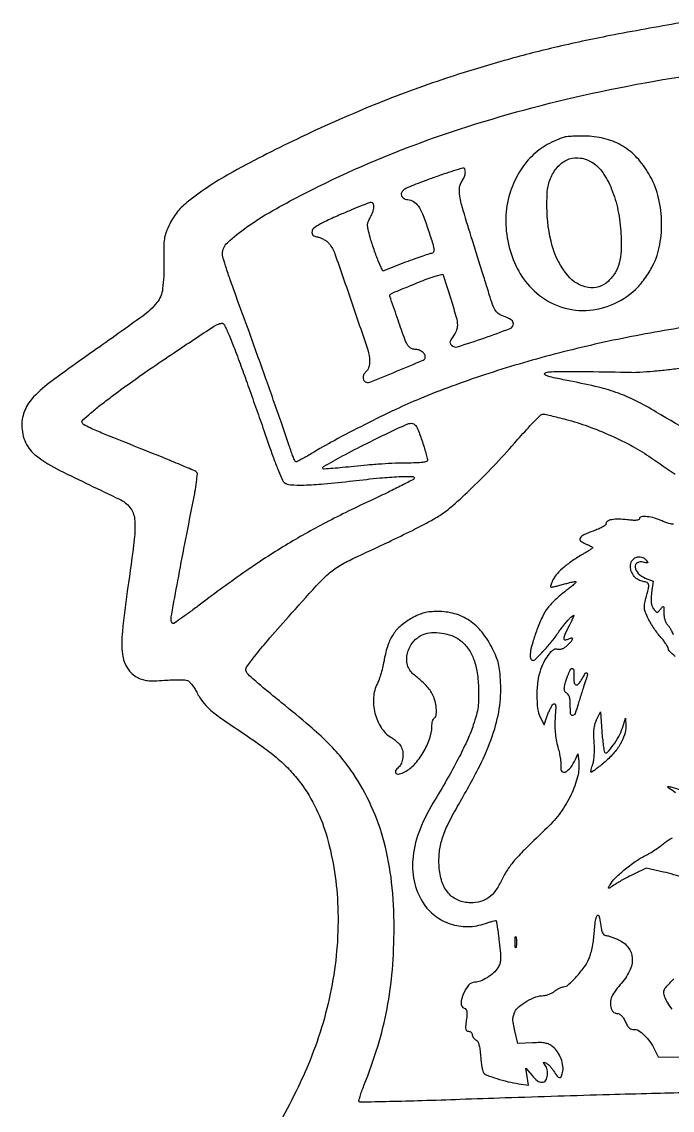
# Model space of a CAD drawing. Extents: x 54 to 922, y 29 to 1088.
# Drawn here: x 75 to 366.7, y 477.6 to 966 of the extents above; entities that cross this region are included whole.
import ezdxf

# ---------------------------------------------------------------- set-up
doc = ezdxf.new("R2010")
doc.units = 0

msp = doc.modelspace()

# ---------------------------------------------------------------- linework, layer by layer
for points in [[(370.382507, 965.543773, 0.005113), (338.876051, 959.786108, 0.010024), (313.944613, 954.445457, 0.011353), (291.397575, 948.597466, 0.009213), (267.5, 941.338219, 0.017955), (234.739029, 929.407752, 0.01442), (200.39173, 914.316363, 0.014474), (169.766563, 898.691664, 0.041206), (149.793591, 885.517945, 0.02275), (147.069984, 883.172493, 0.030825), (144.850677, 880.80328, 0.031811), (142.992795, 878.241768, 0.026872), (141.357783, 875.319973, 0.022585), (139.711772, 871.546095, 0.05493), (138.942795, 868.612647, 0.035968), (138.666606, 864.923067, 0.005413), (138.726092, 857.5, -0.033399), (138.183477, 846.188899, -0.141481), (135.595913, 839.99643, -0.066917), (129.250418, 833.962189, -0.003798), (107.173913, 818.233881, 0.005857), (88.636484, 804.91157, 0.04171), (80.317472, 797.641221, 0.091376), (76.378523, 791.719281, 0.101522), (75, 785, 0.10867), (76.719171, 777.183345, 0.122882), (81.525606, 771.209392, 0.047497), (92.09736, 764.672156, 0.004796), (118.777279, 751.807308, -0.115132), (123.517808, 748.05961, -0.146265), (125.588146, 742.907735, -0.053548), (125.447715, 733.763282, -0.005054), (122.481371, 711.5, 0.009584), (120.111216, 692.390597, 0.054579), (120.160464, 682.167569, 0.114715), (122.376486, 675.948466, 0.130497), (127.034018, 671.691105, 0.044997), (129.220092, 670.789745, 0.050528), (131.448922, 670.337527, 0.033873), (134.365866, 670.245656, 0.008984), (139.019555, 670.49815, -0.008701), (142.411921, 670.68414, -0.010943), (145.558435, 670.732869, -0.00921), (148.182413, 670.667731, -0.080968), (149.315945, 670.432255, -0.110388), (150.152467, 669.876636, -0.025621), (151.264191, 668.592053, -0.025225), (152.419017, 666.945778, -0.022355), (153.453143, 665.12521, 0.043907), (156.053692, 660.97387, 0.049745), (159.2446, 657.526597, 0.028925), (164.288583, 653.557047, 0.005465), (173.975366, 646.958489, -0.010112), (183.202422, 640.546753, -0.021267), (190.041689, 635.127925, -0.026155), (195.407392, 629.978206, -0.028921), (200.017124, 624.458573, -0.092321), (211.939258, 600.019552, -0.05891), (216.742533, 568.675975, -0.054066), (214.191003, 534.093132, -0.050482), (204.297169, 500.013948, -0.019375), (198.063747, 486.136773, -0.012199), (189.77285, 470.416201, -0.010782)], [(380, 830.01885, 0.014329), (346.423345, 824.329952, 0.015002), (313.742598, 816.798761, 0.015459), (282.571871, 807.584874, 0.017874), (253.526786, 796.848456, 0.013741), (242.713214, 792.054478, 0.006166), (228.764412, 785.193779, 0.006152), (215.042086, 778.019389, 0.014358), (205, 772.232822, -0.008422), (202.460186, 770.728864, -0.013014), (200.21195, 769.5246, -0.007311), (198.314366, 768.605363, -0.246394), (197.827916, 768.628085, -0.159892), (197.483848, 769.017339, -0.005688), (196.704064, 770.885715, -0.01), (195.841392, 773.150042, -0.006781), (194.945816, 775.760862, 0.005148), (191.315368, 786.458194, 0.000926), (184.314228, 806.292422, 0.001071), (176.92249, 826.969691, 0.002269), (171.089346, 842.949414, -0.004439), (168.756695, 849.426749, -0.006151), (166.788746, 855.277168, -0.003972), (165.239807, 860.210238, -0.07421), (165, 861.817061, -0.210245), (167.222916, 866.869876, -0.03217), (175.990378, 873.92465, -0.026787), (189.347266, 882.293043, -0.011476), (208, 892.079404, -0.031287), (260.552169, 914.154304, -0.025532), (319.120667, 931.254241, -0.02418), (382.504496, 943.093885, -0.021281)], [(394.970985, 771.453519, -0.020127), (359.533122, 790.895727, 0.017929), (350.491978, 795.907784, 0.030972), (342.603505, 799.321436, 0.027401), (333.714478, 801.990446, 0.010939), (321.285452, 804.704998, -0.00378), (314.407841, 806.104249, -0.024233), (310.971801, 807.006286, -0.089259), (309.624273, 807.713368, -0.535714), (309.672528, 808.363397, -0.119243), (311.803914, 808.966408, -0.007373), (318.426593, 809.122755, -0.006413), (328.915634, 809.081135, -0.001146), (348.5, 808.707327, 0.021744), (352.227892, 808.789746, 0.005816), (358.14375, 809.247463, 0.005883), (364.860934, 809.925598, 0.006044), (371.5, 810.756241, -0.007362)], [(373.437892, 485.468307, -0.000911), (357.5, 485.030773, 0.000858), (338.575975, 484.513295, 0.000469), (315.382976, 483.817479, 0.000468), (291.82913, 483.066646, 0.000746), (271.697365, 482.375967, -0.001234), (254.478698, 481.802064, -0.002021), (239.887788, 481.410837, -0.000225), (226.877771, 481.12048, -0.204601), (226.323779, 481.342888, -0.264737), (226.194564, 481.813806, -0.00893), (226.723243, 483.74159, -0.014744), (227.479381, 486.062052, -0.009491), (228.485419, 488.70692, 0.021973), (234.650589, 506.218276, 0.026489), (238.823442, 523.151837, 0.026264), (241.207049, 540.553315, 0.020973), (241.995979, 559.473766, 0.027259), (240.877062, 579.881955, 0.037645), (237.512079, 597.909918, 0.040763), (231.778419, 614.0538, 0.042567), (223.567662, 628.807835, 0.024414), (218.207827, 635.980758, 0.025402), (212.24085, 642.498167, 0.018264), (204.128737, 649.937204, 0.00578), (191.5, 660.446663, -0.002106), (183.854729, 666.71446, -0.008884), (179.352784, 670.573808, -0.010781), (176.501287, 673.21975, -0.109131), (175.614611, 674.561924, -0.249369), (175.833991, 676.345847, -0.012585), (179.434288, 681.218966, -0.012931), (185.147208, 688.178691, -0.003416), (194.638645, 699, -0.002454), (207.08691, 712.860723, -0.025025), (212.555906, 718.31538, -0.049626), (217.14712, 721.697305, -0.024626), (223.546793, 725.08179, 0.001429), (239.728984, 732.701619, 0.004889), (250.189175, 737.789538, 0.007315), (257.437283, 741.536507, 0.019076), (262.5, 744.502153, 0.039925), (268.292737, 748.886237, 0.010257), (276.903168, 756.878393, 0.010215), (286.527536, 766.574646, 0.009355), (296.040281, 776.939875, -0.002256), (302.084415, 783.716301, -0.011553), (305.542741, 787.38449, -0.014607), (307.840258, 789.579221, -0.185409), (308.935978, 790, -0.057388), (309.542437, 789.930163, -0.001403), (312.282155, 789.282589, -0.003029), (315.492856, 788.493574, -0.002055), (319.140524, 787.557748, -0.023439), (328.965883, 784.495608, -0.018528), (339.280046, 780.303617, -0.018768), (349.060944, 775.450119, -0.027263), (357.259755, 770.393286, 0.002942), (368.112506, 762.947918, 0.01066)], [(367.372324, 740.509047, -0.030184), (365.747667, 740.774951, -0.028679), (363.942276, 741.293947, -0.02821), (362.197872, 742.018487, 0.042991), (358.850678, 743.294245, 0.04735), (355.441154, 743.927312, 0.057909), (352.805101, 743.856825, 0.373088), (352, 742.928044, -0.325778), (351.68421, 742.494812, -0.0594), (350.649632, 742.293272, -0.03683), (348.993056, 742.293094, -0.012695), (346.608145, 742.529755, 0.024616), (342.626867, 742.829211, 0.054507), (339.596131, 742.576914, 0.086882), (337.667843, 741.839434, 0.263929), (337, 740.662372, -0.245645), (336.699248, 740.087141, -0.024181), (335.330955, 739.231303, -0.026165), (333.495053, 738.325651, -0.017671), (331.318143, 737.47976, 0.022118), (327.112622, 735.802416, 0.153852), (325.480917, 734.344971, 0.369864), (325.714847, 732.999011, 0.082504), (327.900261, 731.731546, -0.014103), (329.087524, 731.244725, -0.021391), (330.087189, 730.749307, -0.017236), (330.851039, 730.294178, -0.258936), (330.992298, 730.030762, -0.234527), (330.840185, 729.735153, -0.007907), (329.740683, 728.951837, -0.013442), (328.368672, 728.060136, -0.00879), (326.742298, 727.103152, 0.020335), (322.164224, 724.265088, 0.02679), (318.251888, 721.296014, 0.030165), (315.22204, 718.398645, 0.067649), (313.396162, 715.799199, 0.015158), (312.833903, 714.62607, 0.023033), (312.424549, 713.572422, 0.019462), (312.172452, 712.713819, 0.263899), (312.2562, 712.410466, 0.244006), (312.596374, 712.302721, 0.00749), (314.088974, 712.584984, 0.013161), (315.880104, 713.000971, 0.008537), (317.928571, 713.571429, -0.008024), (319.975331, 714.143676, -0.012431), (321.761021, 714.565021, -0.006727), (323.254118, 714.857445, -0.246134), (323.576611, 714.756722, -0.417465), (323.575123, 714.488281, -0.007897), (322.455678, 713.427462, -0.014164), (321.013754, 712.177023, -0.008386), (319.227976, 710.764272, 0.020133), (314.192119, 706.584344, 0.048787), (310.93555, 703.019603, 0.05018), (308.484283, 698.953167, 0.022387), (306.061594, 693.181781, 0.012211), (304.157838, 687.5919, 0.03533), (303.213595, 683.616492, 0.053328), (303.061795, 680.909258, 0.246487), (303.834348, 679.602378, 0.340472), (305.058857, 679.72864, 0.011621), (308.706297, 683.353648, 0.019992), (312.503092, 687.636927, 0.023357), (315.741973, 692, -0.011982), (317.064923, 693.869516, -0.010397), (318.538307, 695.765625, -0.010515), (319.944376, 697.426801, -0.029965), (321.013206, 698.5, -0.014507), (322.349974, 699.622552, -0.669189), (322.579622, 699.494098, -0.085399), (322.354454, 698.736991, -0.001859), (320.629602, 695.283244, 0.008333), (318.593869, 691.071439, 0.083618), (318.08072, 689.193333, 0.453982), (318.611304, 688.626581, 0.114857), (320, 689, -0.069329), (321.469964, 689.541515, -0.525799), (321.919448, 689.119725, -0.143677), (321.356779, 687.913206, -0.023713), (319.550881, 686.0478, -0.037637), (318.446707, 685.156813, -0.052611), (317.333601, 684.550763, -0.062997), (316.31457, 684.271333, -0.127741), (315.494203, 684.363851, 0.233879), (313.674428, 684.193956, 0.076839), (311.568847, 682.398873, 0.056663), (309.483663, 679.339503, 0.035232), (307.732043, 675.359693, 0.052462), (306.450248, 670.107039, 0.032713), (306.012202, 663.779486, 0.032701), (306.382773, 657.77765, 0.087776), (307.651611, 653.706816), (309.303223, 650.512951), (310.685016, 654.504166, -0.017457), (311.312407, 656.130384, -0.017222), (312.054327, 657.716381, -0.017373), (312.799025, 659.057988, -0.061056), (313.406109, 659.83468, -0.25475), (314.009553, 660.012464, -0.313759), (314.400207, 659.593423, -0.04848), (314.475193, 657.943148, -0.004988), (314.235399, 654.045927, 0.017797), (314.105155, 650.413311, 0.022828), (314.256938, 647.072324, 0.023318), (314.707845, 643.817893, 0.020015), (315.476983, 640.446964, -0.014906), (316.11253, 637.787111, -0.015816), (316.574334, 635.146026, -0.015594), (316.828058, 632.854789, -0.067097), (316.75296, 631.488027, 0.227537), (317.241622, 629.640495, 0.349971), (318.78491, 629.341339, 0.110583), (321.267508, 631.441334, 0.060312), (323.287483, 634.905178), (324.407467, 637.5), (324.781102, 634.062157, -0.089848), (324.294488, 627.215824, -0.048215), (321.408341, 619.223167, -0.045056), (316.691575, 611.226861, -0.04693), (310.675374, 604.322677, 0.003773), (301.110029, 595.088722, 0.019412), (296.052844, 589.732183, 0.033632), (292.844714, 585.517378, 0.035044), (290.279216, 580.966249, -0.040417), (287.479438, 576.121769, -0.083148), (284.437026, 572.988828, -0.094315), (280.811627, 571.25511, -0.064588), (276.275278, 570.666667, -0.100549), (270.727805, 571.793648, -0.114267), (266.347025, 574.97699, -0.100871), (263.442043, 580.124493, -0.064159), (262.174853, 586.911326, -0.040173), (262.329965, 593.411665, -0.048487), (263.548974, 599.392729, -0.04009), (266.119008, 605.863091, -0.017539), (270.493697, 614, 0.014384), (280.230163, 631.839074, 0.034092), (286.156115, 645.750988, 0.044531), (289.164944, 657.758469, 0.052388), (289.772272, 669.463253, 0.011851), (289.38811, 674.472624, 0.032859), (288.804792, 677.955681, 0.038096), (287.826609, 681.032843, 0.021102), (286.196514, 684.623732, 0.050691), (281.427463, 692.0702, 0.076153), (275.781811, 697.307149, 0.081779), (269.149312, 700.370269, 0.068768), (261.467756, 701.391239, 0.022415), (258.210712, 701.228234, 0.039497), (255.558772, 700.76268, 0.039066), (252.993502, 699.881638, 0.0214), (250.001459, 698.429988, 0.050955), (245.161608, 695.14489, 0.070587), (241.661838, 691.247571, 0.066107), (239.232546, 686.328828, 0.038675), (237.607909, 679.950504, -0.013816), (236.978535, 676.841335, -0.012444), (236.158718, 673.660461, -0.01258), (235.280981, 670.845814, -0.038029), (234.493026, 669, 0.103617), (232.760306, 662.811308, 0.077941), (233.390761, 655.75211, 0.079241), (236.124328, 649.336631, 0.114567), (240.481564, 645.011394, -0.022347), (241.910605, 644.037379, -0.021155), (243.274361, 642.922668, -0.02166), (244.395257, 641.833884, -0.066402), (245.01265, 640.976364, -0.081526), (245.841838, 638.545285, -0.068781), (245.919844, 635.824948, -0.071952), (245.271246, 633.309336, -0.110254), (243.976371, 631.478616, 0.081335), (242.654848, 629.820531, 0.382004), (242.898088, 628.728628, 0.226366), (244.394901, 628.461531, 0.052199), (246.847403, 629.421089, 0.090475), (251.104633, 632.709535, 0.048684), (255.053568, 638.065279, 0.048395), (257.930788, 644.155736, 0.081962), (258.944127, 649.690983, -0.028638), (259.039027, 650.957868, -0.03461), (259.277337, 652.126162, -0.037076), (259.61017, 653.053675, -0.15077), (260, 653.5, 0.219729), (260.802214, 654.712134, 0.046894), (260.953341, 657.299753, 0.044427), (260.57066, 660.365647, 0.045848), (259.653755, 663.282119, 0.043916), (258.471581, 665.530789, 0.04115), (256.891856, 667.591472, 0.028135), (254.507317, 669.94214, 0.008386), (250.613636, 673.256638, -0.160142), (248.021154, 677.348304, -0.122822), (248.006493, 682.674139, -0.113156), (250.552816, 687.724115, -0.122031), (254.985633, 690.994049, -0.081687), (258.791436, 691.8839, -0.051853), (263.351438, 691.715397, -0.05153), (267.819642, 690.605282, -0.076428), (271.355475, 688.678032, -0.069817), (274.957501, 685.03534, -0.065157), (277.518661, 680.45924, -0.054879), (279.118258, 674.689949, -0.03082), (279.839386, 667.444163, -0.012022), (279.909097, 662.292918, -0.031123), (279.639229, 658.589364, -0.032522), (278.920253, 655.04229, -0.01421), (277.53094, 650.444163, -0.025724), (275.025924, 644.047997, -0.012452), (271.205305, 636.131076, -0.010932), (266.283931, 627.044702, -0.007612), (260.351604, 617, 0.040711), (253.617457, 603.654483, 0.067802), (250.500878, 591.47682, 0.080629), (251.003954, 580.490296, 0.089867), (254.993123, 570.671895, 0.086688), (260.239834, 564.90403, 0.084819), (267.16913, 561.203568, 0.083528), (275.029233, 559.978636, 0.080615), (282.960953, 561.364297, -0.008089), (284.693954, 561.934092, -0.012615), (286.205769, 562.36269, -0.006783), (287.470991, 562.668904, -0.257817), (287.742816, 562.590518, -0.159616), (287.892386, 562.295217, -0.001298), (288.28687, 559.679364, -0.004492), (288.706918, 556.657026, -0.002855), (289.144278, 553.130844, -0.006221), (289.696789, 547.900712, -0.035751), (289.75619, 545.117065, -0.066546), (289.402236, 543.204864, -0.066124), (288.558081, 541.448299, -0.066365), (286.586363, 539.166264, -0.041508), (283.755732, 537.046762, -0.042011), (280.748053, 535.497051, -0.097841), (278.273053, 535.003738, 0.221101), (275.436003, 533.678911, 0.075367), (273.007079, 529.701776, 0.084906), (272.033932, 525.515581, 0.326788), (273.397349, 523.401017, -0.129295), (274.186783, 522.833168, -0.128682), (274.59648, 521.949439, -0.064728), (274.667882, 520.489634, -0.012871), (274.390439, 517.885617, 0.010331), (274.091522, 515.209192, 0.072293), (274.161965, 513.900392, 0.190447), (274.580984, 513.253082, 0.156232), (275.371169, 513, -0.087801), (275.993093, 512.88994, -0.094575), (276.521531, 512.573971, -0.10008), (276.875023, 512.102958, -0.111539), (277, 511.54969, 0.097602), (277.123002, 510.925574, 0.055835), (277.49297, 510.249529, 0.052765), (278.036333, 509.627149, 0.059429), (278.678195, 509.160215, -0.13563), (279.482392, 508.36494, -0.0598), (280.072313, 506.977017, -0.039481), (280.501587, 504.897038, -0.013877), (280.796605, 501.860525, 0.011777), (281.030515, 499.343151, 0.015079), (281.369986, 497.040323, 0.012966), (281.757664, 495.151593, 0.112063), (282.130367, 494.383129, 0.13642), (283.650009, 493.287053, 0.012584), (288.086317, 491.774803, 0.01696), (293.120753, 490.384496, 0.020914), (297.899197, 489.447136), (302.298393, 488.773791), (301.690336, 492.636896), (301.082279, 496.5), (303.854551, 493.140742, 0.057735), (306.267037, 490.822417, 0.170559), (308.423167, 490.12631, 0.249131), (310.004689, 491.019069, 0.114006), (310.822258, 493.319022, 0.046433), (310.848105, 494.509424, 0.038065), (310.661439, 495.768511, 0.039519), (310.30622, 496.907654, 0.077331), (309.822258, 497.723093, -0.008588), (309.097169, 498.633062, -0.20613), (309.018562, 498.942119, -0.435787), (309.20064, 499.064387, -0.020232), (310, 498.842252, -0.096528), (310.709631, 498.450912, -0.026603), (311.646875, 497.578438, -0.025833), (312.624104, 496.455945, -0.024427), (313.5, 495.21815, 0.018302), (315.148091, 492.827553, 0.188074), (316.146891, 492.203007, 0.343797), (316.924756, 492.603305, 0.046871), (317.576027, 494.446893, 0.096136), (317.730937, 497.301096, 0.055771), (316.882148, 500.640698, 0.054912), (315.286012, 503.782676, 0.081312), (313.202335, 506.055483, 0.05185), (311.531111, 507.110042, 0.067411), (309.817281, 507.686907, 0.046904), (307.572682, 507.903787, 0.012941), (304.024727, 507.82112), (297.5, 507.5), (296.154597, 513.164796, -0.012491), (295.494077, 516.291318, -0.045838), (295.309194, 518.303804, -0.064739), (295.521147, 519.933922, -0.046151), (296.154597, 521.664796, -0.111724), (298.027923, 524.050875, -0.040332), (301.603101, 526.507602, -0.040553), (305.618745, 528.399932, -0.087863), (308.96189, 529.022236, 0.059794), (310.11442, 529.170812, 0.031617), (311.488805, 529.612376, 0.030952), (312.856789, 530.249659, 0.041512), (314, 531, -0.026284), (315.070362, 531.750081, -0.02591), (316.218526, 532.387624, -0.026821), (317.280177, 532.838293, -0.083543), (318.041792, 532.977764, 0.185549), (320.116812, 533.809793, 0.021158), (323.731412, 537.462053, 0.026444), (327.189083, 541.694133, 0.052213), (329.372436, 545.439199, 0.038579), (330.094024, 547.438499, 0.015028), (330.790715, 550.295368, 0.014772), (331.362936, 553.447092, 0.017764), (331.70715, 556.439199, -0.008967), (332.310366, 562.641804, -0.105485), (333.080581, 564.9271, -0.665889), (333.857947, 564.818028, -0.0311), (334.56003, 561.25, 0.015424), (334.975064, 558.725643, 0.055199), (335.46395, 557.167774, 0.102009), (336.08195, 556.297867, 0.186169), (336.878831, 555.978038, -0.062401), (337.75767, 555.855816, -0.013711), (339.221164, 555.418699, -0.014064), (340.896723, 554.815053, -0.013103), (342.576196, 554.104744, -0.118936), (347.041065, 550.617411, -0.158203), (348.83007, 545.823042, -0.127545), (347.60321, 540.077719, -0.065625), (343.450491, 533.944256, 0.028319), (340.798486, 530.594104, 0.071823), (339.397155, 527.832525, 0.094205), (339.040139, 525.268033, 0.079386), (339.606989, 522.581787, 0.093284), (339.979794, 521.97704, 0.066793), (340.589435, 521.46465, 0.064904), (341.333092, 521.118244, 0.076725), (342.099119, 521, -0.132692), (343.011791, 520.75345, -0.067433), (343.956372, 520.016796, -0.052496), (344.88887, 518.837095, -0.030281), (345.763033, 517.25, 0.025271), (346.711456, 515.486529, 0.071543), (347.595402, 514.40854, 0.106766), (348.517302, 513.870347, 0.113513), (349.558125, 513.776811, -0.178149), (351.563006, 513.336544, -0.049273), (354.137126, 511.308758, -0.044762), (356.713693, 508.345047, -0.040802), (358.812488, 504.880058), (360.5, 501.5), (370.263168, 501.361516, -0.009413)], [(368.084375, 681.16311, -0.006872), (365.362089, 683.711702, -0.203906), (365, 684.562666, 0.123314), (364.805918, 685.337644, 0.020381), (364.018922, 686.676123, 0.021322), (362.93888, 688.205326, 0.017418), (361.660158, 689.747119, -0.021787), (360.214317, 691.521732, -0.012593), (358.625612, 693.771214, -0.01257), (357.14239, 696.113044, -0.020565), (356.019779, 698.176164, -0.017205), (354.765012, 700.964962, -0.066696), (354.287565, 702.795078, -0.073926), (354.333486, 704.58969, -0.024234), (354.916286, 707.176164, 0.007657), (356.093517, 711.696516, 0.097699), (356.171417, 713.439017, 0.25528), (355.484658, 714.342429, 0.076724), (353.760918, 714.815369, -0.104655), (351.619874, 715.532459, -0.082539), (349.740377, 717.10413, -0.081321), (348.448002, 719.224553, -0.096569), (348, 721.522506, -0.135333), (348.700159, 724.061927, -0.16159), (350.570631, 725.677221, -0.170072), (352.958745, 725.808678, -0.150149), (355.052187, 724.437118, -0.019122), (355.732738, 723.550184, -0.411077), (355.683853, 723.254399, -0.212845), (355.280403, 723.169446, -0.008503), (353.783727, 723.518145, 0.183325), (351.128828, 723.206851, 0.313126), (350.132647, 721.314399, 0.166808), (351.509098, 718.4862, 0.09819), (354.663154, 716.367383), (358.133586, 714.917344), (357.499109, 709.708672, 0.017), (357.268679, 707.073386, 0.045522), (357.339743, 705.192263, 0.062896), (357.716461, 703.743333, 0.071325), (358.432316, 702.5, 0.014809), (359.474465, 701.24863, 0.209894), (359.991245, 701.009763, 0.220109), (360.503004, 701.234701, 0.016368), (361.5, 702.44113, -0.017724), (362.429149, 703.559272, -0.453842), (362.779878, 703.555735, -0.173757), (362.97594, 703.041951, -0.005117), (363, 700.69113, 0.038106), (363.123299, 699.075625, 0.040403), (363.490306, 697.529864, 0.043676), (364.055676, 696.196988, 0.074369), (364.774002, 695.225998, -0.056066), (365.539555, 694.266389, -0.021755), (366.382087, 692.787569, -0.021212), (367.163991, 691.09138, -0.024613)], [(368.255517, 620.022648, -0.003064), (365.424018, 621.964347, -0.089224), (364.805724, 622.582398, -0.654578), (364.960015, 622.833176, -0.021845), (366.5, 622.54719, -0.049188), (370.868291, 621.072401, -0.056113)], [(372.036044, 581.76154, 0.033508), (362.789798, 584.472984), (355.079595, 586.183054), (349.789798, 583.663895, 0.008356), (347.516945, 582.53452, 0.006328), (345.060207, 581.222451, 0.006402), (342.784674, 579.931658, 0.014776), (341.117292, 578.890141, -0.002501), (338.843797, 577.391211, -0.125948), (338.341455, 577.220653, -0.574539), (338.200386, 577.424849, -0.013245), (338.847818, 578.715646, -0.077), (340.974809, 581.542245, -0.019536), (345.25643, 585.396671, -0.020731), (350.12566, 589.116892, -0.03573), (354.5, 591.736221, 0.015972), (356.654451, 592.913325, 0.011326), (358.996159, 594.364013, 0.011449), (361.171339, 595.852712, 0.023672), (362.784796, 597.132066, -0.024052), (364.171339, 598.22978, -0.026096), (365.620763, 599.157544, -0.02682), (366.935469, 599.814771, -0.102846)], [(366.763573, 522.897346, -0.035715), (364.749119, 525.718518, -0.040169), (363.418083, 528.349273, -0.097331), (363, 530.476656, -0.181929), (363.825898, 532.671363, -0.020956), (367.527016, 536.551817, -0.018504)]]:
    msp.add_lwpolyline(points, format="xyb")
for points in [[(317.993526, 914.123538, 0.057842), (309.735801, 910.317897, 0.065245), (302.935015, 904.844083, 0.063759), (297.656544, 897.68656, 0.051635), (293.89456, 888.909044, 0.070119), (292.089231, 877.843478, 0.061769), (293.277028, 866.200514, 0.06234), (297.249123, 855.304282, 0.074401), (303.618878, 846.431076, 0.096534), (314.162783, 839.105894, 0.101123), (326.511767, 836.433135, 0.099435), (339.087272, 838.807751, 0.090209), (350.265471, 845.890583, 0.032191), (352.193032, 847.911637, 0.016607), (354.34783, 850.664366, 0.016438), (356.384378, 853.653528, 0.023882), (357.962828, 856.426765, 0.07288), (361.178195, 865.995174, 0.05488), (361.944717, 877.081429, 0.054406), (360.275277, 888.17826, 0.068121), (356.282181, 897.781467, 0.053498), (350.942669, 904.998326, 0.070311), (344.612657, 910.185873, 0.07123), (337.161289, 913.370735, 0.05675), (328.505867, 914.664005, 0.010252), (325.257033, 914.710917, 0.011326), (322.115447, 914.62068, 0.010766), (319.443406, 914.425545, 0.055522)], [(330.714578, 903.032502, -0.107327), (335.550274, 898.4237, -0.052944), (339.563827, 890.895309, -0.046257), (342.418378, 881.383556, -0.03681), (343.760797, 870.744975, -0.023528), (343.797449, 863.244643, -0.054948), (342.948963, 857.703596, -0.070098), (341.100414, 853.351991, -0.066384), (338.093828, 849.589893, -0.238015), (329.019526, 846.816166, -0.179547), (319.86266, 852.132145, -0.105941), (312.950285, 865.461553, -0.065671), (310.547504, 883, -0.009146), (310.616259, 888.173095, -0.030577), (310.930302, 891.550553, -0.042211), (311.583925, 894.242199, -0.033875), (312.718562, 897, -0.084417), (316.123737, 901.705004, -0.113595), (320.593398, 904.4433, -0.11918), (325.643094, 904.879667, -0.099451)], [(258.702753, 895.684291, 0.003704), (250.819305, 892.746962, 0.030101), (247.310438, 891.162075, 0.078922), (245.63578, 889.910134, 0.232374), (245.202753, 888.579794, 0.083939), (245.501668, 887.644853, 0.103523), (246.078229, 886.936578, 0.090678), (246.956422, 886.456384, 0.051104), (248.146046, 886.193609, -0.109469), (250.736247, 885.2967, -0.103068), (252.771092, 883.374931, -0.057643), (254.66502, 879.853081, -0.013071), (257.00881, 873.473937, -0.004748), (259.113311, 867.047466, -0.039167), (259.810153, 864.053503, -0.136056), (259.634044, 862.593817, -0.303942), (258.747427, 862, 0.079024), (257.890869, 861.863773, 0.003044), (254.833436, 860.845392, 0.005375), (251.22421, 859.575321, 0.003758), (247.182133, 858.069418), (236.869413, 854.138836), (234.881057, 858.777482, -0.012215), (234.00148, 860.976276, -0.006144), (232.993754, 863.790877, -0.006096), (232.02266, 866.727787, -0.008992), (231.248355, 869.330517, -0.009321), (230.317849, 872.936525, -0.060057), (230.104356, 874.802423, -0.092006), (230.393113, 876.307587, -0.037014), (231.302004, 878.203492, 0.041618), (232.464213, 880.686109, 0.072248), (232.938682, 882.907805, 0.125264), (232.662558, 884.399165, 0.300059), (231.75, 884.965549, 0.085496), (230.877308, 884.790343, 0.002268), (227.195312, 883.348479, 0.004689), (222.880393, 881.589134, 0.003184), (218, 879.50901, 0.005786), (211.752792, 876.712846, 0.023882), (208.081683, 874.800826, 0.038092), (205.910916, 873.302706, 0.185998), (205.179033, 872.032655, 0.081386), (205.186725, 870.996304, 0.160094), (205.568447, 870.276025, 0.112564), (206.419932, 869.763546, 0.030062), (207.959584, 869.358083, -0.051275), (209.282195, 868.949161, -0.034485), (210.692256, 868.230667, -0.034705), (211.974504, 867.335281, -0.056389), (212.906974, 866.391134, -0.0821), (215.423445, 861.814018, -0.002266), (222.890727, 840.316765, -0.002306), (230.151456, 818.780764, -0.080313), (231, 813.532107, -0.040989), (230.889161, 812.182336, -0.038959), (230.559375, 810.844823, -0.041495), (230.076017, 809.709707, -0.098457), (229.5, 809, 0.081941), (228.488119, 807.83354, 0.115639), (228.055896, 806.532675, 0.137705), (228.277138, 805.338304, 0.141017), (229.086647, 804.446449, 0.237604), (231.045146, 804.275593, 0.002952), (243.054221, 809.148125, 0.002617), (255.091477, 814.188962, 0.299778), (255.995834, 815.55, 0.145844), (255.627078, 816.805503, 0.089802), (254.564166, 817.936337, 0.07997), (253.03617, 818.72722, 0.079674), (251.335184, 819, -0.079135), (250.372738, 819.153286, -0.059695), (249.40016, 819.605383, -0.05898), (248.549982, 820.281991, -0.07247), (247.948008, 821.097148, -0.036956), (246.455796, 824.461022, -0.003271), (243.382158, 833.230924, -0.000711), (240.080142, 842.898412, -0.285691), (240.236541, 843.569875, -0.097975), (241.388996, 844.341627, -0.001298), (249.380267, 847.646591, -0.003276), (256.878103, 850.667477, -0.02677), (260.378266, 851.838776), (263.87602, 852.804553), (267.520846, 841.23179, -0.007296), (269.861788, 833.402052, -0.065367), (270.380325, 829.860452, -0.116514), (269.783139, 827.153727, -0.043232), (267.779735, 823.777524, 0.038241), (267.228835, 822.869863, 0.113654), (267.054997, 822.1678, 0.135948), (267.218782, 821.536512, 0.065421), (267.732039, 820.867961, 0.278627), (270.497887, 820.185455, 0.00829), (282.30703, 824.074268, 0.007984), (294.008185, 828.354387, 0.310476), (295.5, 830.525262, 0.123811), (295.294291, 831.343268, 0.083061), (294.701404, 832.109602, 0.066768), (293.752641, 832.777298, 0.042), (292.5, 833.300939, -0.03962), (289.60546, 834.494817, -0.104376), (287.867608, 835.895553, -0.079326), (286.580461, 838.112248, -0.016572), (285.100145, 842.36981, 0.000496), (284.003759, 845.883388, 0.00009), (281.962903, 852.396818, 0.000097), (279.570986, 860.020655, 0.000088), (277.09697, 867.895955, -0.003898), (272.998581, 881.29825, -0.029279), (271.483397, 887.756887, -0.068224), (271.343016, 891.692565, -0.137603), (272.468197, 894.55887, 0.060945), (273.419059, 896.197396, 0.067259), (273.907389, 897.963477, 0.082817), (273.862866, 899.456666, 0.221481), (273.25, 900.29548, 0.203245), (272.656504, 900.356738, 0.002196), (268.667371, 899.111517, 0.006464), (264.04555, 897.580461, 0.004109)], [(173.698616, 810.488566, -0.001151), (176.836951, 801.739628, -0.00083), (180.299415, 791.965391, -0.000838), (183.560675, 782.660601, -0.001819), (186.027755, 775.5, 0.006655), (188.102364, 769.662449, 0.009478), (190.111575, 764.539062, 0.005975), (191.918619, 760.319667, 0.125182), (192.758529, 759.25, 0.149832), (195.503308, 758.221175, 0.021394), (201.581997, 758.109383, 0.017227), (210.429027, 758.630565, 0.005548), (223.5, 760, -0.004731), (235.692999, 761.297591, -0.013824), (244.130866, 761.880001, -0.01073), (250.137928, 761.999014, -0.413731), (251, 761.13552, -0.280009), (250.702539, 760.646003, -0.001463), (245.492188, 757.961182, -0.005757), (239.438417, 754.951574, -0.003548), (232.25, 751.543213, 0.011267), (211.24614, 741.184199, 0.016423), (193.268511, 731.043914, 0.015817), (175.50479, 719.455353, 0.009448), (155.098803, 704.621725, -0.003347), (150.66755, 701.317144, -0.005199), (146.797372, 698.532632, -0.001773), (143.43343, 696.182831, -0.152719), (142.848803, 696, -0.196101), (142.524864, 696.13213, -0.086809), (142.250443, 696.514063, -0.066591), (142.064799, 697.080193, -0.046543), (142.00377, 697.75, -0.044904), (142.230653, 700.211778, -0.000605), (145.000324, 715.188952, -0.001819), (148.145761, 731.748726, -0.001529), (151.596342, 749.273943, 0.006027), (152.671978, 755.008693, 0.012268), (153.351674, 759.542119, 0.007864), (153.738643, 763.092716, 0.231058), (153.426057, 763.919873, 0.088487), (152.624776, 764.443499, 0.000841), (146.162654, 767.180407, 0.002784), (138.69081, 770.281268, 0.001795), (130, 773.795073, -0.000673), (111.666036, 781.159942, -0.011288), (105.651815, 783.744636, -0.031001), (102.708041, 785.316532, -0.260237), (102, 786.584781, -0.216578), (102.350331, 787.355629, -0.003835), (105.892188, 790.399895, -0.008863), (110.171504, 793.893067, -0.005701), (115.25, 797.797777, -0.005214), (123.704711, 804.009503, -0.005167), (132.312516, 810.062637, -0.003537), (143.480194, 817.628871, -0.000997), (161, 829.268382, -0.030142), (162.066452, 829.884877, -0.029842), (163.202802, 830.370974, -0.031252), (164.245646, 830.673182, -0.092255), (164.988261, 830.699623, -0.25231), (165.877964, 830.033457, -0.006719), (167.949715, 825.398636, -0.010755), (170.48466, 819.150252, -0.004296)], [(254.417878, 778.246591, -0.004462), (255.406932, 775.185883, -0.006058), (256.241502, 772.404559, -0.004157), (256.891968, 770.064116, -0.065787), (257, 769.246591, -0.333689), (256.548761, 768.645741, -0.038613), (254.792736, 768.280032, -0.025262), (251.91061, 768.055858, -0.006531), (247.25, 767.990374, 0.011046), (242.56854, 767.882316, 0.004959), (236.425141, 767.543554, 0.004906), (229.937684, 767.057272, 0.006655), (224.090907, 766.482801, -0.003336), (218.919187, 765.939968, -0.005327), (214.49284, 765.55277, -0.00145), (210.651204, 765.269127, -0.21738), (210.246427, 765.42024, -0.49618), (210.39225, 766.487633, -0.004146), (218.852123, 771.170496, -0.009235), (229.714936, 776.809163, -0.004298), (244, 783.740154, -0.023998), (248.638813, 785.674941, -0.211164), (250.805096, 785.525119, -0.176784), (252.369708, 783.796295, -0.016038)], [(322.614063, 672.353795, 0.037198), (322.737655, 669.487323, 0.291422), (323.543049, 668.500658, 0.312603), (324.71881, 668.847537, 0.040117), (326.281223, 671.142317, -0.017344), (327.831033, 673.657368, -0.514327), (328.469528, 673.678937, -0.240568), (328.653604, 672.680491, -0.012095), (327.597056, 669.42742, 0.005906), (326.950467, 667.517386, 0.002548), (326.131984, 664.957872, 0.002521), (325.288405, 662.224661, 0.003336), (324.54947, 659.727038, -0.01789), (323.176242, 655.537683, -0.303809), (322.058909, 654.725803, -0.400378), (321.175647, 655.50548, -0.021489), (321, 659.590402, 0.0207), (320.913447, 661.680174, 0.054539), (320.628222, 663.149326, 0.083021), (320.138521, 664.122056, 0.14407), (319.425609, 664.66692, -0.217807), (318.562128, 665.547714, -0.108276), (318.353791, 667.130834, -0.056557), (318.847645, 669.594179, -0.016386), (320.155755, 673.25, -0.026993), (321.213846, 675.554914, -0.375276), (322.002707, 675.859466, -0.299056), (322.576349, 675.08905, -0.022534)], [(336.500244, 638.166423, 0.430257), (337.721182, 638.199679, 0.0256), (340.303216, 641.394307, 0.031235), (342.806174, 645.33292, 0.049716), (344.375257, 649), (345.791768, 653.5), (345.895884, 649.907284, -0.086192), (345.332327, 645.992889, -0.055435), (343.433701, 641.805653, -0.048103), (340.320886, 637.55952, -0.034989), (336.122482, 633.47114, -0.00707), (334.03357, 631.753982, -0.011635), (332.213869, 630.368841, -0.005333), (330.666467, 629.271851, -0.3626), (330.367973, 629.298694, -0.237094), (330.270303, 629.593612, -0.014958), (330.434866, 630.520598, -0.019437), (330.717873, 631.65505, -0.013022), (331.125086, 632.928977, 0.049702), (331.540834, 634.65698, 0.018837), (331.786701, 637.12941, 0.017936), (331.858541, 639.937267, 0.017454), (331.730488, 642.768783, -0.015112), (331.563979, 646.104389, -0.032657), (331.681137, 648.669907, -0.04049), (332.098015, 650.816002, -0.042666), (332.850893, 652.827923), (334.5, 656.30055), (335.173304, 647.560304, 0.006396), (335.478706, 644.163796, 0.009465), (335.840831, 641.1955, 0.005214), (336.216932, 638.719644, 0.157333)], [(296.705733, 550.75, -0.142433), (296.546986, 550.439977, -0.611425), (296.399666, 550.482813, -0.039503), (296.298431, 551.38851, -0.008087), (296.272364, 553, -0.008087), (296.298431, 554.61149, -0.039503), (296.399666, 555.517187, -0.611425), (296.546986, 555.560023, -0.142433), (296.705733, 555.25, -0.029693), (296.840649, 554.225293, -0.017887), (296.884498, 553, -0.017887), (296.840649, 551.774707, -0.029693)]]:
    msp.add_lwpolyline(points, format="xyb", close=True)

doc.saveas('drawing.dxf')
